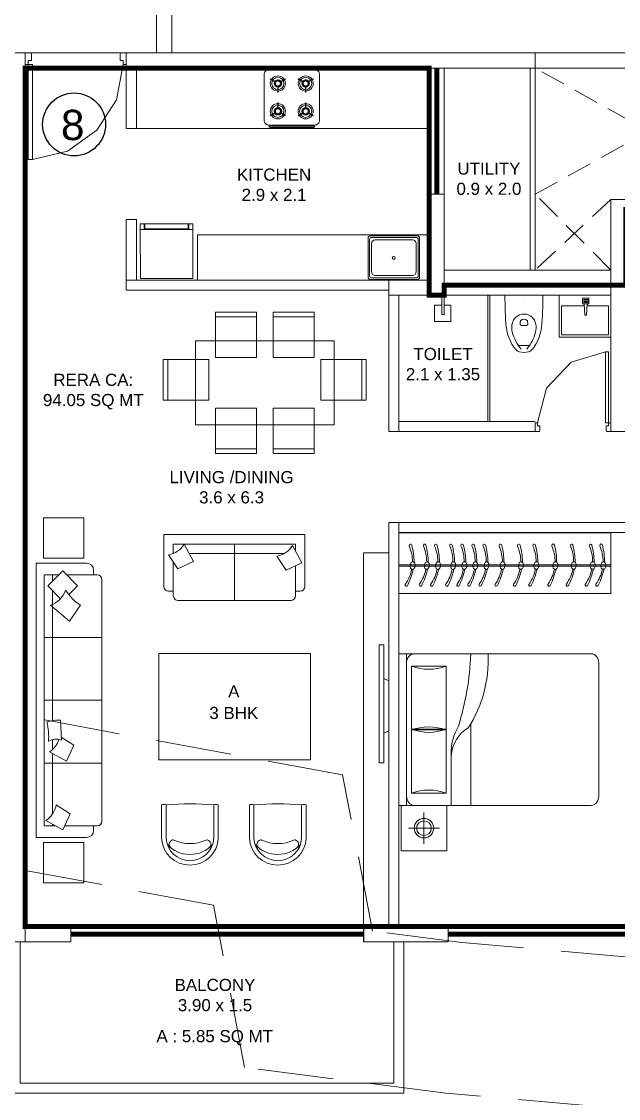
# Model space of a CAD drawing. Header units: inches. Extents: x 27644242 to 29761523, y -859349 to 216979.
# Drawn here: x 29221717 to 29227630, y -249395 to -238732 of the extents above; entities that cross this region are included whole.
import ezdxf

# ---------------------------------------------------------------- set-up
doc = ezdxf.new("R2010")
doc.units = ezdxf.units.IN
doc.header["$MEASUREMENT"] = 0
doc.set_wipeout_variables(frame=1)
for name, pattern in [('01-Xref Col Podium Lvl-1$0$HIDDEN', [0.375, 0.25, -0.125]), ('DASHED2', [0.375, 0.25, -0.125]), ('HIDDEN', [0.375, 0.25, -0.125])]:
    doc.linetypes.add(name, pattern=pattern)
doc.layers.get('Defpoints').update_dxf_attribs({"color": 8})
for name, color, linetype, lineweight in [('AHC-A-DUCT', 14, 'HIDDEN', 5), ('DOOR', 4, 'Continuous', 0), ('DOORS', 1, 'Continuous', 9), ('ELEVATION', 40, 'Continuous', 13), ('FURN', 250, 'Continuous', 0), ('RVA Site Boundary', 17, 'Continuous', 15), ('WALL', 7, 'Continuous', 20), ('WINDOW', 162, 'Continuous', 13)]:
    doc.layers.add(name, color=color, linetype=linetype, lineweight=lineweight)
doc.layers.add('KPA Stair Line', color=253, linetype='Continuous')
doc.layers.add('text', color=7, linetype='Continuous')
doc.styles.add('AMITS', font='arial.ttf')

# ---------------------------------------------------------------- blocks, each defined once
blk = doc.blocks.new('KITCHEN')
at = {"layer": 'FURN'}
for p, q in [((-135610, 231799, 0), (-135610, 232190, 0)), ((-135596, 231813, 0), (-135596, 232176, 0)), ((-135120, 232209, 0), (-135591, 232209, 0)), ((-135578, 231857, 0), (-135578, 232132, 0)), ((-135134, 232195, 0), (-135577, 232195, 0)), ((-135172, 232171, 0), (-135539, 232171, 0)), ((-135133, 232132, 0), (-135133, 231857, 0)), ((-135115, 231813, 0), (-135115, 232176, 0)), ((-135100, 231799, 0), (-135100, 232190, 0)), ((-135172, 231818, 0), (-135539, 231818, 0)), ((-135120, 231779, 0), (-135591, 231779, 0)), ((-135134, 231794, 0), (-135577, 231794, 0))]:
    blk.add_line(p, q, dxfattribs=at)
blk.add_circle((-135356, 231997, 0), 14.6, dxfattribs=at)
for centre, radius, start, end in [((-135591, 232190, 0), 19.4, 89.9999, 179.9999), ((-135577, 232176, 0), 19.4, 89.9999, 179.9999), ((-135539, 232132, 0), 38.9, 89.9999, 179.9999), ((-135172, 232132, 0), 38.9, 359.9999, 89.9999), ((-135134, 232176, 0), 19.4, 359.9999, 89.9999), ((-135120, 232190, 0), 19.4, 359.9999, 89.9999), ((-135577, 231813, 0), 19.4, 180.0001, 270.0001), ((-135539, 231857, 0), 38.9, 179.9999, 269.9999), ((-135172, 231857, 0), 38.9, 269.9999, 359.9999), ((-135134, 231813, 0), 19.4, 270.0001, 0.0001), ((-135591, 231799, 0), 19.4, 180.0001, 270.0001), ((-135120, 231799, 0), 19.4, 270.0001, 0.0001)]:
    blk.add_arc(centre, radius, start, end, dxfattribs=at)
blk = doc.blocks.new('A$C700F438C')
at = {"layer": 'FURN', "color": 8, "extrusion": (-6.65399e-08, 5.27913e-08, 1)}
for p, q in [((0.073, 1.5, 0), (1.83, 1.5, 0)), ((1.98, 1.5, 0), (1.53, 1.5, 0)), ((1.98, 1.5, 0), (1.53, 1.5, 0)), ((1.98, 1.5, 0), (1.53, 1.5, 0)), ((1.904, 1.5, 0), (1.904, 0, 0)), ((0, 0.091, 0), (0, 1.409, 0)), ((1.855, 1.378, 0), (1.512, 1.378, 0)), ((1.512, 1.378, 0), (1.512, 0.747, 0)), ((1.855, 0.747, 0), (1.855, 1.378, 0)), ((1.267, 0.799, 0), (1.267, 0, 0)), ((1.512, 0.122, 0), (1.512, 0.754, 0)), ((1.512, 0.754, 0), (1.855, 0.754, 0)), ((1.512, 0.747, 0), (1.855, 0.747, 0)), ((1.855, 0.754, 0), (1.855, 0.122, 0)), ((1.463, 0.503, 0), (1.463, 0, 0)), ((1.855, 0.122, 0), (1.512, 0.122, 0)), ((1.83, 0, 0), (0.074, 0, 0)), ((1.904, 0, 0), (1.98, 0, 0))]:
    blk.add_line(p, q, dxfattribs=at)
at = {"layer": 'FURN', "linetype": 'Continuous', "lineweight": 0, "extrusion": (-6.65399e-08, 5.27913e-08, 1)}
blk.add_line((1.83, 0, 0), (1.917, 0, 0), dxfattribs=at)
at = {"layer": 'FURN', "color": 8, "extrusion": (6.65399e-08, -5.27913e-08, -1)}
for centre, major_axis, ratio, start_param, end_param in [((0.073, 1.409, 0), (0, -0.0914, 0), 0.803207, 1.570796, 3.141593), ((1.959, 1.454, 0), (0, -1.077, 0), 0.803207, 0.880587, 1.613256), ((3.067, 1.603, 0), (0, -2.243, 0), 0.803207, 1.197175, 1.525138), ((1.83, 1.409, 0), (0, -0.0914, 0), 0.803207, 3.141593, 4.712389), ((1.683, 2.11, 0), (0, -0.762, 0), 0.803207, -0.283794, 0.283794), ((0.669, 0.085, 0), (-0.705, -0.615, 0), 0.604617, 2.952061, 3.536756), ((-0.032, 0.19, 0), (-1.467, -0.494, 0), 0.581007, 3.019706, 3.343381), ((1.684, 0.015, 0), (0, -0.762, 0), 0.803207, 2.857799, 3.425387), ((0.074, 0.091, 0), (0, -0.0914, 0), 0.803207, 0, 1.570796), ((1.83, 0.092, 0), (0, -0.0914, 0), 0.803207, -1.570796, 0)]:
    blk.add_ellipse(centre, major_axis=major_axis, ratio=ratio, start_param=start_param, end_param=end_param, dxfattribs=at)
at = {"layer": 'FURN', "color": 8, "extrusion": (-6.65399e-08, 5.27913e-08, 1)}
for centre, start_param, end_param in [((1.683, 1.485, 0), -0.283794, 0.283794), ((1.684, -0.61, 0), 2.857799, 3.425387)]:
    blk.add_ellipse(centre, major_axis=(0, -0.762, 0), ratio=0.803207, start_param=start_param, end_param=end_param, dxfattribs=at)
blk = doc.blocks.new('BEDROOM')
at = {"layer": 'FURN', "linetype": 'Continuous', "extrusion": (-5.00305e-08, -8.66553e-08, 1)}
for p, q in [((1066, 501, 0), (1066, 193, 0)), ((912, 347, 0), (1220, 347, 0))]:
    blk.add_line(p, q, dxfattribs=at)
at = {"layer": 'FURN', "ltscale": 500}
blk.add_line((1315, 122, 0), (1315, -1378, 0), dxfattribs=at)
at = {"layer": 'FURN', "ltscale": 0.05, "extrusion": (-5.00305e-08, -8.66553e-08, 1), "elevation": 0}
blk.add_lwpolyline([(1291, 122), (841, 122), (841, 572), (1291, 572)], close=True, dxfattribs=at)
at = {"layer": 'FURN', "linetype": 'Continuous', "extrusion": (-5.00305e-08, -8.66553e-08, 1)}
for radius in [97, 72.8]:
    blk.add_circle((1066, 347, 0), radius, dxfattribs=at)
at = {"layer": 'FURN', "extrusion": (-3.01072e-07, 1.30707e-07, 1), "xscale": -1000.000000000015, "yscale": 1000.000000000015, "zscale": 1000.000000000007, "rotation": 180.0236273616612}
blk.add_blockref('A$C700F438C', (-665, 121, 0), dxfattribs=at)
blk = doc.blocks.new('DNDNDNNDDN')
at = {"layer": 'FURN', "extrusion": (9.36485e-09, 6.40542e-09, 1)}
blk.add_line((172, 833, 0), (173, 233, 0), dxfattribs=at)
at = {"layer": 'FURN'}
for p, q in [((2273, 833, 0), (172, 833, 0)), ((2272, 833, 0), (2273, 233, 0)), ((2273, 564, 0), (173, 564, 0)), ((2273, 552, 0), (174, 552, 0)), ((2273, 233, 0), (173, 233, 0))]:
    blk.add_line(p, q, dxfattribs=at)
at = {"layer": 'FURN', "extrusion": (9.36485e-09, 6.40542e-09, 1)}
for points in [[(244, 520, 0.144333), (253, 521, 0.107177), (262, 529, 0.077818), (269, 540, 0.065016), (272, 555, 0.065016), (272, 570, 0.077818), (268, 583, 0.107177), (260, 592, 0.144333), (252, 595, 0.144333), (243, 594, 0.107177), (234, 586, 0.077818), (227, 575, 0.065016), (224, 560, 0.065016), (224, 545, 0.077818), (228, 533, 0.107177), (236, 523, 0.144333)], [(349, 520, 0.144333), (358, 521, 0.107177), (367, 529, 0.077818), (373, 540, 0.065016), (377, 555, 0.065016), (376, 570, 0.077818), (372, 583, 0.107177), (365, 592, 0.144333), (356, 595, 0.144333), (347, 594, 0.107177), (338, 586, 0.077818), (332, 575, 0.065016), (328, 560, 0.065016), (329, 545, 0.077818), (333, 533, 0.107177), (340, 523, 0.144333)], [(537, 520, 0.144333), (546, 522, 0.107177), (555, 529, 0.077818), (561, 540, 0.065016), (565, 555, 0.065016), (564, 570, 0.077818), (560, 583, 0.107177), (553, 592, 0.144333), (544, 596, 0.144333), (535, 594, 0.107177), (526, 586, 0.077818), (520, 575, 0.065016), (516, 560, 0.065016), (517, 545, 0.077818), (521, 533, 0.107177), (528, 523, 0.144333)], [(719, 520, 0.144333), (728, 522, 0.107177), (737, 529, 0.077818), (743, 540, 0.065016), (747, 555, 0.065016), (747, 571, 0.077818), (743, 583, 0.107177), (735, 592, 0.144333), (727, 596, 0.144333), (718, 594, 0.107177), (708, 586, 0.077818), (702, 575, 0.065016), (698, 560, 0.065016), (699, 545, 0.077818), (703, 533, 0.107177), (710, 523, 0.144333)], [(907, 520, 0.144333), (916, 522, 0.107177), (925, 529, 0.077818), (932, 540, 0.065016), (935, 555, 0.065016), (935, 571, 0.077818), (931, 583, 0.107177), (923, 592, 0.144333), (915, 596, 0.144333), (906, 594, 0.107177), (897, 586, 0.077818), (890, 575, 0.065016), (887, 560, 0.065016), (887, 545, 0.077818), (891, 533, 0.107177), (899, 523, 0.144333)], [(1059, 520, 0.144333), (1068, 522, 0.107177), (1078, 529, 0.077818), (1084, 541, 0.065016), (1087, 555, 0.065016), (1087, 571, 0.077818), (1083, 583, 0.107177), (1076, 592, 0.144333), (1067, 596, 0.144333), (1058, 594, 0.107177), (1049, 586, 0.077818), (1042, 575, 0.065016), (1039, 560, 0.065016), (1039, 545, 0.077818), (1043, 533, 0.107177), (1051, 524, 0.144333)], [(1242, 520, 0.144333), (1251, 522, 0.107177), (1260, 529, 0.077818), (1266, 541, 0.065016), (1270, 555, 0.065016), (1269, 571, 0.077818), (1265, 583, 0.107177), (1258, 592, 0.144333), (1249, 596, 0.144333), (1240, 594, 0.107177), (1231, 587, 0.077818), (1225, 575, 0.065016), (1221, 560, 0.065016), (1222, 545, 0.077818), (1226, 533, 0.107177), (1233, 524, 0.144333)], [(1401, 520, 0.144333), (1410, 522, 0.107177), (1419, 530, 0.077818), (1426, 541, 0.065016), (1429, 556, 0.065016), (1429, 571, 0.077818), (1425, 583, 0.107177), (1417, 592, 0.144333), (1409, 596, 0.144333), (1400, 594, 0.107177), (1390, 587, 0.077818), (1384, 575, 0.065016), (1381, 561, 0.065016), (1381, 545, 0.077818), (1385, 533, 0.107177), (1393, 524, 0.144333)], [(1512, 520, 0.144333), (1520, 522, 0.107177), (1530, 530, 0.077818), (1536, 541, 0.065016), (1540, 556, 0.065016), (1539, 571, 0.077818), (1535, 583, 0.107177), (1528, 592, 0.144333), (1519, 596, 0.144333), (1510, 594, 0.107177), (1501, 587, 0.077818), (1495, 575, 0.065016), (1491, 561, 0.065016), (1492, 545, 0.077818), (1496, 533, 0.107177), (1503, 524, 0.144333)], [(1620, 520, 0.144333), (1629, 522, 0.107177), (1639, 530, 0.077818), (1645, 541, 0.065016), (1648, 556, 0.065016), (1648, 571, 0.077818), (1644, 583, 0.107177), (1637, 593, 0.144333), (1628, 596, 0.144333), (1619, 594, 0.107177), (1610, 587, 0.077818), (1603, 576, 0.065016), (1600, 561, 0.065016), (1600, 545, 0.077818), (1604, 533, 0.107177), (1612, 524, 0.144333)], [(1731, 520, 0.144333), (1740, 522, 0.107177), (1749, 530, 0.077818), (1756, 541, 0.065016), (1759, 556, 0.065016), (1759, 571, 0.077818), (1755, 583, 0.107177), (1747, 593, 0.144333), (1739, 596, 0.144333), (1730, 594, 0.107177), (1720, 587, 0.077818), (1714, 576, 0.065016), (1711, 561, 0.065016), (1711, 545, 0.077818), (1715, 533, 0.107177), (1723, 524, 0.144333)], [(1881, 520, 0.144333), (1890, 522, 0.107177), (1899, 530, 0.077818), (1905, 541, 0.065016), (1909, 556, 0.065016), (1909, 571, 0.077818), (1905, 583, 0.107177), (1897, 593, 0.144333), (1889, 596, 0.144333), (1880, 594, 0.107177), (1870, 587, 0.077818), (1864, 576, 0.065016), (1860, 561, 0.065016), (1861, 545, 0.077818), (1865, 533, 0.107177), (1872, 524, 0.144333)], [(1991, 520, 0.144333), (2000, 522, 0.107177), (2010, 530, 0.077818), (2016, 541, 0.065016), (2020, 556, 0.065016), (2019, 571, 0.077818), (2015, 583, 0.107177), (2008, 593, 0.144333), (1999, 596, 0.144333), (1990, 594, 0.107177), (1981, 587, 0.077818), (1975, 576, 0.065016), (1971, 561, 0.065016), (1971, 545, 0.077818), (1975, 533, 0.107177), (1983, 524, 0.144333)], [(2132, 520, 0.144333), (2141, 522, 0.107177), (2151, 530, 0.077818), (2157, 541, 0.065016), (2160, 556, 0.065016), (2160, 571, 0.077818), (2156, 583, 0.107177), (2149, 593, 0.144333), (2140, 596, 0.144333), (2131, 594, 0.107177), (2122, 587, 0.077818), (2115, 576, 0.065016), (2112, 561, 0.065016), (2112, 545, 0.077818), (2116, 533, 0.107177), (2124, 524, 0.144333)]]:
    blk.add_lwpolyline(points, format="xyb", close=True, dxfattribs=at)
for points in [[(234, 525, 0.057952), (257, 354, 1.08017), (282, 363, -0.102886), (250, 520, -0.821198)], [(338, 525, 0.057952), (362, 354, 1.08017), (386, 363, -0.102886), (354, 520, -0.821198)], [(526, 525, 0.057952), (550, 354, 1.08017), (574, 363, -0.102886), (542, 520, -0.821198)], [(709, 525, 0.057952), (732, 354, 1.08017), (757, 363, -0.102886), (725, 520, -0.821198)], [(897, 525, 0.057952), (920, 355, 1.08017), (945, 363, -0.102886), (913, 521, -0.821198)], [(1049, 525, 0.057952), (1072, 355, 1.08017), (1097, 363, -0.102886), (1065, 521, -0.821198)], [(1231, 525, 0.057952), (1254, 355, 1.08017), (1279, 363, -0.102886), (1247, 521, -0.821198)], [(1391, 525, 0.057952), (1414, 355, 1.08017), (1439, 363, -0.102886), (1407, 521, -0.821198)], [(1501, 525, 0.057952), (1524, 355, 1.08017), (1549, 363, -0.102886), (1517, 521, -0.821198)], [(1610, 525, 0.057952), (1633, 355, 1.08017), (1658, 363, -0.102886), (1626, 521, -0.821198)], [(1721, 526, 0.057952), (1744, 355, 1.08017), (1769, 363, -0.102886), (1737, 521, -0.821198)], [(1871, 525, 0.057952), (1894, 355, 1.08017), (1919, 363, -0.102886), (1887, 521, -0.821198)], [(1981, 526, 0.057952), (2004, 355, 1.08017), (2029, 363, -0.102886), (1997, 521, -0.821198)], [(2122, 525, 0.057952), (2145, 355, 1.08017), (2170, 363, -0.102886), (2138, 521, -0.821198)]]:
    blk.add_lwpolyline(points, format="xyb", dxfattribs=at)
for centre, radius, start, end in [((967, 426, 0), 745, 153.8497, 167.1166), ((310, 749, 0), 13.2, 325.0212, 153.8495), ((1072, 426, 0), 745, 153.8497, 167.1166), ((415, 749, 0), 13.2, 325.0212, 153.8495), ((1260, 426, 0), 745, 153.8497, 167.1166), ((603, 749, 0), 13.2, 325.0212, 153.8495), ((1442, 426, 0), 745, 153.8497, 167.1166), ((785, 749, 0), 13.2, 325.0212, 153.8495), ((1630, 427, 0), 745, 153.8497, 167.1166), ((973, 749, 0), 13.2, 325.0212, 153.8495), ((1783, 427, 0), 745, 153.8497, 167.1166), ((1125, 749, 0), 13.2, 325.0212, 153.8495), ((1965, 427, 0), 745, 153.8497, 167.1166), ((1308, 749, 0), 13.2, 325.0212, 153.8495), ((2124, 427, 0), 745, 153.8497, 167.1166), ((1467, 749, 0), 13.2, 325.0212, 153.8495), ((2235, 427, 0), 745, 153.8497, 167.1166), ((1578, 749, 0), 13.2, 325.0212, 153.8495), ((2344, 427, 0), 745, 153.8497, 167.1166), ((1686, 750, 0), 13.2, 325.0212, 153.8495), ((2454, 427, 0), 745, 153.8497, 167.1166), ((1797, 750, 0), 13.2, 325.0212, 153.8495), ((2604, 427, 0), 745, 153.8497, 167.1166), ((1947, 750, 0), 13.2, 325.0212, 153.8495), ((2715, 427, 0), 745, 153.8497, 167.1166), ((2057, 750, 0), 13.2, 325.0212, 153.8495), ((2856, 427, 0), 745, 153.8497, 167.1166), ((2198, 750, 0), 13.2, 325.0212, 153.8495), ((644, 515, 0), 395, 145.0214, 168.5184), ((749, 515, 0), 395, 145.0214, 168.5184), ((937, 515, 0), 395, 145.0214, 168.5184), ((1119, 515, 0), 395, 145.0214, 168.5184), ((1307, 515, 0), 395, 145.0214, 168.5184), ((1460, 516, 0), 395, 145.0214, 168.5184), ((1642, 516, 0), 395, 145.0214, 168.5184), ((1801, 516, 0), 395, 145.0214, 168.5184), ((1912, 516, 0), 395, 145.0214, 168.5184), ((2020, 516, 0), 395, 145.0214, 168.5184), ((2131, 516, 0), 395, 145.0214, 168.5184), ((2281, 516, 0), 395, 145.0214, 168.5184), ((2392, 516, 0), 395, 145.0214, 168.5184), ((2532, 516, 0), 395, 145.0214, 168.5184)]:
    blk.add_arc(centre, radius, start, end, dxfattribs=at)
blk = doc.blocks.new('TVVVV')
at = {"layer": 'FURN', "ltscale": 1000, "elevation": 0}
blk.add_lwpolyline([(-130, 740), (-82, 740), (-82, -429), (-130, -429)], close=True, dxfattribs=at)
for points in [[(-130, 447), (-179, 422)], [(-130, -96), (-179, -71)]]:
    blk.add_lwpolyline(points, dxfattribs=at)
blk = doc.blocks.new('A$C6E20521E-flatten-1')
at = {"layer": 'DOORS', "color": 251}
for p, q in [((30, 115), (30, 1054)), ((70, 1054), (30, 1054)), ((70, 115), (70, 1054)), ((30, 115), (0, 115)), ((0, 0), (0, 115)), ((30, 75), (30, 115)), ((30, 115), (70, 115)), ((970, 75), (970, 115)), ((970, 115), (1000, 115)), ((1000, 0), (1000, 115)), ((0, 0), (1000, 0)), ((60, 75), (30, 75)), ((60, 15), (60, 75)), ((940, 15), (940, 75)), ((940, 75), (970, 75)), ((45, 0), (0, 0)), ((955, 0), (1000, 0))]:
    blk.add_line(p, q, dxfattribs=at)
for points in [[(970, 115), (902, 465), (709, 765), (417, 972), (70, 1054)], [(45, 0), (52, 2), (58, 7), (60, 15)], [(940, 15), (944, 4), (955, 0)]]:
    blk.add_lwpolyline(points, dxfattribs=at)
blk = doc.blocks.new('FRDG')
at = {"layer": 'FURN', "color": 8, "lineweight": 0, "extrusion": (3.3432e-08, -6.87431e-09, 1), "elevation": 0}
for points in [[(9345.998, -728.492), (9346.508, -728.492), (9346.508, -727.946), (9345.998, -727.946)], [(9346.508, -727.946), (9346.566, -727.946), (9346.566, -727.986), (9346.508, -727.986)], [(9346.514, -727.992), (9346.566, -727.992), (9346.566, -728.444), (9346.514, -728.444)], [(9346.508, -728.452), (9346.566, -728.452), (9346.566, -728.492), (9346.508, -728.492)]]:
    blk.add_lwpolyline(points, close=True, dxfattribs=at)
blk = doc.blocks.new('hob')
at = {"layer": 'FURN', "extrusion": (2e-16, 7.34249e-08, 1)}
for p, q in [((-747640, 890447), (-747613, 890399)), ((-747640, 890302), (-747613, 890350)), ((-747636, 890449), (-747608, 890402)), ((-747636, 890300), (-747608, 890347)), ((-747510, 890377), (-747566, 890377)), ((-747510, 890372), (-747566, 890372)), ((-747405, 890377), (-747350, 890377)), ((-747405, 890372), (-747350, 890372)), ((-747280, 890449), (-747308, 890402)), ((-747280, 890300), (-747308, 890347)), ((-747276, 890447), (-747303, 890399)), ((-747276, 890302), (-747303, 890350)), ((-747640, 890172), (-747613, 890124)), ((-747636, 890174), (-747608, 890127)), ((-747280, 890174), (-747308, 890127)), ((-747276, 890172), (-747303, 890124)), ((-747640, 890027), (-747613, 890075)), ((-747636, 890025), (-747608, 890072)), ((-747510, 890102), (-747566, 890102)), ((-747510, 890097), (-747566, 890097)), ((-747405, 890102), (-747350, 890102)), ((-747405, 890097), (-747350, 890097)), ((-747280, 890025), (-747308, 890072)), ((-747276, 890027), (-747303, 890075))]:
    blk.add_line(p, q, dxfattribs=at)
at = {"layer": 'FURN', "extrusion": (2e-16, 7.34249e-08, 1), "elevation": 0}
for points in [[(-747233, 889962), (-747683, 889962, -0.414214), (-747733, 890012), (-747733, 890462, -0.414214), (-747683, 890512), (-747233, 890512, -0.414214), (-747183, 890462), (-747183, 890012, -0.414214)], [(-747173, 890462, -0.414214), (-747158, 890447), (-747158, 890027, -0.414214), (-747173, 890012), (-747173, 890027)]]:
    blk.add_lwpolyline(points, format="xyb", close=True, dxfattribs=at)
at = {"layer": 'FURN', "extrusion": (2e-16, 7.34249e-08, 1), "const_width": 20, "elevation": 0}
for points in [[(-747625, 890375, 1), (-747565, 890375, 1)], [(-747290, 890375, 1), (-747350, 890375, 1)], [(-747625, 890100, -1), (-747565, 890100, -1)], [(-747290, 890100, 1), (-747350, 890100, 1)]]:
    blk.add_lwpolyline(points, format="xyb", close=True, dxfattribs=at)
at = {"layer": 'FURN', "extrusion": (2e-16, 7.34249e-08, 1)}
for centre, radius in [((-747595, 890375, 0), 75), ((-747595, 890375, 0), 60), ((-747595, 890375, 0), 37.5), ((-747320, 890375, 0), 75), ((-747320, 890375, 0), 60), ((-747320, 890375, 0), 37.5), ((-747595, 890100, 0), 75), ((-747595, 890100, 0), 60), ((-747595, 890100, 0), 37.5), ((-747320, 890100, 0), 75), ((-747320, 890100, 0), 60), ((-747320, 890100, 0), 37.5)]:
    blk.add_circle(centre, radius, dxfattribs=at)
for centre, start, end in [((-747595, 890375, 0), 118.3146, 121.6854), ((-747595, 890375, 0), 358.3146, 1.6854), ((-747320, 890375, 0), 178.3146, 181.6854), ((-747320, 890375, 0), 58.3146, 61.6854), ((-747320, 890375, 0), 58.3146, 61.6854), ((-747595, 890375, 0), 238.3146, 241.6854), ((-747320, 890375, 0), 298.3146, 301.6854), ((-747595, 890100, 0), 118.3146, 121.6854), ((-747320, 890100, 0), 58.3146, 61.6854), ((-747320, 890100, 0), 58.3146, 61.6854), ((-747595, 890100, 0), 238.3146, 241.6854), ((-747595, 890100, 0), 358.3146, 1.6854), ((-747320, 890100, 0), 178.3146, 181.6854), ((-747320, 890100, 0), 298.3146, 301.6854)]:
    blk.add_arc(centre, 85, start, end, dxfattribs=at)
blk = doc.blocks.new('DINING TBALE')
at = {"layer": 'FURN'}
for p, q in [((552, 1665, 0), (552, 1710, 0)), ((552, 1710, 0), (957, 1710, 0)), ((552, 1665, 0), (552, 1710, 0)), ((957, 1710, 0), (957, 1665, 0)), ((1123, 1710, 0), (1123, 1665, 0)), ((1528, 1710, 0), (1123, 1710, 0)), ((1528, 1665, 0), (1528, 1710, 0)), ((1528, 1665, 0), (1528, 1710, 0)), ((957, 1665, 0), (552, 1665, 0)), ((552, 1665, 0), (552, 1260, 0)), ((957, 1665, 0), (552, 1665, 0)), ((957, 1260, 0), (957, 1665, 0)), ((1123, 1260, 0), (1123, 1665, 0)), ((1123, 1665, 0), (1528, 1665, 0)), ((1123, 1665, 0), (1528, 1665, 0)), ((1528, 1665, 0), (1528, 1260, 0)), ((1726, 1426, 0), (354, 1426, 0)), ((354, 1426, 0), (354, 594, 0)), ((1726, 1426, 0), (1726, 594, 0)), ((35, 1184, 0), (80, 1184, 0)), ((35, 779, 0), (35, 1184, 0)), ((485, 1184, 0), (80, 1184, 0)), ((80, 1184, 0), (80, 779, 0)), ((80, 1184, 0), (80, 779, 0)), ((485, 779, 0), (485, 1184, 0)), ((552, 1260, 0), (957, 1260, 0)), ((1528, 1260, 0), (1123, 1260, 0)), ((1595, 1184, 0), (2000, 1184, 0)), ((1595, 779, 0), (1595, 1184, 0)), ((2045, 1184, 0), (2000, 1184, 0)), ((2000, 1184, 0), (2000, 779, 0)), ((2000, 1184, 0), (2000, 779, 0)), ((2045, 779, 0), (2045, 1184, 0)), ((80, 779, 0), (35, 779, 0)), ((80, 779, 0), (35, 779, 0)), ((80, 779, 0), (485, 779, 0)), ((552, 761, 0), (957, 761, 0)), ((552, 761, 0), (552, 356, 0)), ((957, 761, 0), (957, 356, 0)), ((1123, 761, 0), (1123, 356, 0)), ((1528, 761, 0), (1123, 761, 0)), ((1528, 761, 0), (1528, 356, 0)), ((2000, 779, 0), (1595, 779, 0)), ((2000, 779, 0), (2045, 779, 0)), ((2000, 779, 0), (2045, 779, 0)), ((354, 594, 0), (1726, 594, 0)), ((552, 356, 0), (552, 311, 0)), ((552, 356, 0), (552, 311, 0)), ((957, 356, 0), (552, 356, 0)), ((957, 356, 0), (552, 356, 0)), ((957, 311, 0), (957, 356, 0)), ((1123, 311, 0), (1123, 356, 0)), ((1123, 356, 0), (1528, 356, 0)), ((1123, 356, 0), (1528, 356, 0)), ((1528, 356, 0), (1528, 311, 0)), ((1528, 356, 0), (1528, 311, 0)), ((552, 311, 0), (957, 311, 0)), ((1528, 311, 0), (1123, 311, 0))]:
    blk.add_line(p, q, dxfattribs=at)
blk = doc.blocks.new('sofa-12')
at = {"color": 0, "linetype": 'ByBlock'}
for p, q in [((0.175, 0.7), (2.742, 0.7)), ((0.792, 0.7), (0.792, 0.087)), ((1.458, 0.7), (1.458, 0.087)), ((2.125, 0.7), (2.125, 0.087)), ((0.075, 0.612), (0.125, 0.612)), ((0.125, 0.612), (0.125, 0.65)), ((0.125, 0.612), (0.125, 0.327)), ((2.792, 0.65), (2.792, 0.612)), ((2.792, 0.612), (2.842, 0.612)), ((2.792, 0.306), (2.792, 0.612)), ((0, 0), (0, 0.537)), ((0.618, 0.356), (0.447, 0.473)), ((2.917, 0.537), (2.917, 0)), ((0.241, 0.442), (0.081, 0.283)), ((0.335, 0.347), (0.241, 0.442)), ((0.447, 0.154), (0.618, 0.356)), ((1.849, 0.268), (1.937, 0.402)), ((1.937, 0.402), (2.105, 0.325)), ((2.568, 0.214), (2.667, 0.364)), ((2.667, 0.364), (2.834, 0.286)), ((0.081, 0.283), (0.241, 0.124)), ((0.125, 0.24), (0.125, 0.087)), ((0.241, 0.124), (0.378, 0.261)), ((1.671, 0.261), (1.882, 0.27)), ((2.105, 0.325), (2.006, 0.141)), ((2.834, 0.286), (2.736, 0.102)), ((0.19, 0.175), (0.125, 0.175)), ((1.674, 0.175), (0.291, 0.175)), ((1.98, 0.175), (1.877, 0.175)), ((2.665, 0.175), (2.024, 0.175)), ((2.792, 0.175), (2.775, 0.175)), ((2.792, 0.087), (2.792, 0.206)), ((2.917, 0), (0, 0)), ((0.125, 0.087), (2.792, 0.087))]:
    blk.add_line(p, q, dxfattribs=at)
for centre, radius, start, end in [((0.175, 0.65), 0.05, 90, 180), ((2.742, 0.65), 0.05, 0, 90), ((0.075, 0.537), 0.075, 90, 180), ((2.842, 0.537), 0.075, 0, 90), ((0.025, 0.736), 0.497, 301.9301, 328.0699), ((0.211, 0.077), 0.248, 18.0785, 71.9215), ((2.044, 0.231), 0.374, 175.4155, 198.0697), ((2.038, 0.215), 0.166, 160.8325, 209.9235), ((1.796, 0.008), 0.249, 32.3301, 71.5057), ((1.845, -0.512), 0.646, 85.599, 104.0402), ((2.526, -0.031), 0.249, 32.3301, 80.157)]:
    blk.add_arc(centre, radius, start, end, dxfattribs=at)
blk = doc.blocks.new('sofa-14')
at = {"color": 0, "linetype": 'ByBlock'}
for p, q in [((1.35, 0.7), (0.15, 0.7)), ((0.75, 0.1), (0.75, 0.7)), ((0.1, 0.6), (0.05, 0.6)), ((0.1, 0.65), (0.1, 0.292)), ((1.4, 0.332), (1.4, 0.65)), ((1.45, 0.6), (1.4, 0.6)), ((0, 0.55), (0, 0)), ((1.5, 0), (1.5, 0.55)), ((0.049, 0.214), (0.147, 0.364)), ((0.147, 0.364), (0.315, 0.286)), ((1.201, 0.228), (1.3, 0.378)), ((1.3, 0.378), (1.468, 0.301)), ((0.315, 0.286), (0.216, 0.102)), ((1.468, 0.301), (1.369, 0.116)), ((0.1, 0.199), (0.1, 0.1)), ((0.268, 0.2), (1.28, 0.2)), ((1.4, 0.1), (1.4, 0.174)), ((0, 0), (1.5, 0)), ((0.1, 0.1), (1.4, 0.1))]:
    blk.add_line(p, q, dxfattribs=at)
for centre, radius, start, end in [((0.15, 0.65), 0.05, 90, 180), ((1.35, 0.65), 0.05, 360, 90), ((0.05, 0.55), 0.05, 90, 180), ((1.45, 0.55), 0.05, 0, 90), ((0.006, -0.031), 0.249, 32.3301, 80.157), ((1.159, -0.017), 0.249, 32.3301, 80.157)]:
    blk.add_arc(centre, radius, start, end, dxfattribs=at)
blk = doc.blocks.new('cha-1')
at = {"color": 0, "linetype": 'ByBlock'}
for points in [[(375, 10), (375, 453, 0.950858), (-375, 453), (-375, 10)], [(315, 11), (315, 452, 0.946504), (-315, 452), (-315, 11)]]:
    blk.add_lwpolyline(points, format="xyb", dxfattribs=at)
for centre, radius, start, end in [((0, 263), 405, 42.4573, 137.5427), ((-217, 533), 58.2, 126.2045, 258.1486), ((217, 533), 58.2, 281.8514, 53.7955), ((-224, 501), 25, 258.1486, 294.8492), ((0, 17), 508, 65.1508, 114.8492), ((224, 501), 25, 245.1508, 281.8514), ((-347, 125), 118, 256.2867, 285.6904), ((0, 4466), 4466, 265.9551, 274.0449), ((347, 125), 118, 254.3096, 283.7133)]:
    blk.add_arc(centre, radius, start, end, dxfattribs=at)
blk = doc.blocks.new('A$C3C731254-flat-1')
at = {"layer": 'FURN'}
for p, q in [((-77430, -2820), (-77431, -2802)), ((-77430, -2802), (-77318, -2797)), ((-77430, -2820), (-77318, -2825))]:
    blk.add_line(p, q, dxfattribs=at)
for points in [[(-77233, -3061), (-77648, -3061), (-77648, -2547), (-77233, -2547)], [(-77263, -2843), (-77263, -2778), (-77318, -2778), (-77318, -2843)], [(-77275, -2831), (-77275, -2791), (-77306, -2791), (-77306, -2831)], [(-77287, -2819), (-77287, -2803), (-77293, -2803), (-77293, -2819)]]:
    blk.add_lwpolyline(points, close=True, dxfattribs=at)
blk.add_lwpolyline([(-77339, -2824), (-77339, -3036), (-77623, -3036), (-77623, -2572), (-77339, -2572), (-77339, -2798)], dxfattribs=at)
blk = doc.blocks.new('A$C3D5F2F58')
at = {"color": 0, "linetype": 'ByBlock'}
blk.add_wipeout([(188, 0), (-188, 0), (-185, -125), (-183, -194), (-179, -263), (-176, -302), (-170, -349), (-151, -415), (-144, -433), (-131, -459), (-112, -495), (-106, -504), (-86, -530), (-72, -545), (-64, -553), (-56, -558), (-41, -562), (-23, -564), (3, -565), (30, -563), (47, -561), (56, -558), (74, -543), (101, -511), (135, -451), (158, -392), (171, -340), (179, -260), (185, -136), (187, -46)], dxfattribs=at)
for p, q in [((-188, 0), (188, 0)), ((0, -63), (0, -63)), ((-38, -282), (-36, -255)), ((-24, -298), (24, -298)), ((36, -255), (38, -282)), ((-43, -497), (43, -497))]:
    blk.add_line(p, q, dxfattribs=at)
at = {"color": 0, "linetype": 'ByBlock', "extrusion": (0, 0, -1)}
for centre, major_axis, ratio, start_param, end_param in [((3903, 5), (4088, 164), 0.940247, 3.100232, 3.182953), ((-3903, 5), (-4088, 164), 0.940247, 3.100232, 3.182953), ((0, -305), (84.4, 84.4), 1, 4.07333, 6.922251), ((276, -258), (321, 321), 1, 3.353441, 3.79389), ((87, -319), (147, 147), 1, 3.705861, 4.079165), ((-24, -284), (10, 10), 1, 2.356198, 4.018929), ((-27, -256), (6.03, 6.03), 1, 4.01894, 4.852375), ((0, -292), (-38.2, 38.2), 1, 0.139988, 1.430816), ((24, -284), (-10, 10), 1, 2.264265, 3.926995), ((27, -256), (6.03, 6.03), 1, -0.139979, 0.693472), ((-276, -258), (-321, 321), 1, 2.489302, 2.929752), ((-87, -319), (-147, 147), 1, 2.204028, 2.577331), ((326, -246), (-323, 323), 1, 4.816657, 5.23508), ((-326, -246), (-323, 323), 1, 2.618909, 3.037332), ((119, -350), (193, 193), 1, 3.092098, 3.328462), ((-43, -474), (16.1, 16.1), 1, 2.356198, 3.387836), ((43, -474), (16.1, 16.1), 1, 1.324559, 2.356198), ((-119, -350), (193, 193), 1, 1.383935, 1.620298), ((-41, -527), (24.1, 24.1), 1, 2.528301, 3.092099), ((0, -292), (-193, 193), 1, 3.75489, 4.099099), ((41, -527), (24.1, 24.1), 1, 1.620298, 2.184095)]:
    blk.add_ellipse(centre, major_axis=major_axis, ratio=ratio, start_param=start_param, end_param=end_param, dxfattribs=at)
blk = doc.blocks.new('A$C3E645E75')
at = {"extrusion": (0, 0, -1), "zscale": -0.9999999999999998, "rotation": 179.9999999999989}
blk.add_blockref('A$C3D5F2F58', (0, 0), dxfattribs=at)
blk = doc.blocks.new('A$C3A956F37-flat-1')
at = {"layer": 'FURN'}
blk.add_line((-168, 90), (0, 90), dxfattribs=at)
for points in [[(-97, 67), (-97, 0), (-259, 0), (-259, 161), (-97, 161), (-97, 90)], [(0, 67), (-191, 67), (-191, 90), (-168, 90)]]:
    blk.add_lwpolyline(points, dxfattribs=at)
blk = doc.blocks.new('A$C65A37FE3-flatten-3')
at = {"layer": 'DOOR', "color": 252, "true_color": 0x939598}
for p, q in [((0, -34), (0, 0)), ((0, 0), (86, 0)), ((11, -45), (56, -45)), ((56, -45), (56, -23)), ((56, -23), (86, -23)), ((86, -23), (86, 0)), ((86, -23), (86, -53)), ((86, -23), (791, -23)), ((86, -53), (791, -53)), ((791, -53), (791, -23)), ((0, -716), (0, -750)), ((11, -705), (56, -705)), ((56, -705), (56, -728)), ((56, -728), (86, -728)), ((86, -728), (86, -750)), ((0, -750), (86, -750))]:
    blk.add_line(p, q, dxfattribs=at)
for points in [[(0, -34), (3, -42), (11, -45)], [(86, -728), (430, -638), (687, -392), (791, -53)], [(11, -705), (6, -707), (2, -711), (0, -716)]]:
    blk.add_lwpolyline(points, dxfattribs=at)
blk = doc.blocks.new('SALE 5')
at = {"layer": 'Defpoints', "ltscale": 500, "elevation": 0}
blk.add_lwpolyline([(-4413, 6901, 50, 50, 0), (-413, 6901, 50, 50, 0), (-413, 4651, 50, 50, 0), (-263, 4651, 50, 50, 0), (-263, 4751, 50, 50, 0), (1537, 4751, 50, 50, 0), (1537, 5501, 50, 50, 0), (2987, 5501, 50, 50, 0), (2987, 6901, 50, 50, 0), (6887, 6901, 50, 50, 0), (6887, 3901, 50, 50, 0), (6387, 3901, 50, 50, 0), (6387, 2301, 50, 50, 0), (7487, 2301, 50, 50, 0), (7487, -2200, 50, 50, 0), (2987, -2200, 50, 50, 0), (2987, -1599, 50, 50, 0), (-813, -1599, 50, 50, 0), (-813, -1599, 50, 50, 0), (-4413, -1599, 50, 50, 0), (-4413, 6901, 50, 50, 0)], format="xyseb", dxfattribs=at)
at = {"layer": 'ELEVATION', "ltscale": 500, "elevation": 0}
blk.add_lwpolyline([(-263, 4901), (637, 4901), (637, 6901), (-263, 6901)], close=True, dxfattribs=at)
for points in [[(587, 4901), (587, 6901), (-213, 6901), (-263, 6901)], [(-4563, -1749), (-4563, -3249), (-663, -3249), (-663, -1749)], [(-4463, -1749), (-4463, -3149), (-763, -3149), (-763, -1749)]]:
    blk.add_lwpolyline(points, dxfattribs=at)
at = {"layer": 'FURN', "ltscale": 500}
for p, q in [((-413, 6301, 0), (-3313, 6301, 0)), ((-413, 5251, 0), (-2708, 5251, 0)), ((-2708, 5251, 0), (-2708, 4801, 0)), ((167, 4651, 0), (167, 3401, 0)), ((187, 4651, 0), (187, 3401, 0))]:
    blk.add_line(p, q, dxfattribs=at)
at = {"layer": 'FURN', "ltscale": 500, "elevation": 0}
for points in [[(-4233, 2447), (-4233, 2047), (-3833, 2047), (-3833, 2447)], [(-813, -1599), (-1063, -1599), (-1063, 2101), (-813, 2101)], [(-4233, -1166), (-4233, -766), (-3833, -766), (-3833, -1166)]]:
    blk.add_lwpolyline(points, close=True, dxfattribs=at)
at = {"layer": 'FURN', "ltscale": 1000, "elevation": 0}
blk.add_lwpolyline([(-1589, 1103), (-1589, 53), (-3089, 53), (-3089, 1103)], close=True, dxfattribs=at)
at = {"layer": 'KPA Stair Line', "ltscale": 500}
blk.add_line((-1063, -1599, 0), (-1063, -1749, 0), dxfattribs=at)
at = {"layer": 'WALL', "ltscale": 500}
for p, q in [((-4563, 7051, 0), (-4413, 7051, 0)), ((-3413, 7051, 0), (-3413, 6901, 0)), ((-3413, 7051, 0), (-3413, 6301, 0)), ((-413, 7051, 0), (-263, 7051, 0)), ((-3313, 6901, 0), (-3313, 6301, 0)), ((-3313, 6301, 0), (-3413, 6301, 0)), ((-413, 5651, 0), (-413, 4801, 0)), ((-263, 5651, 0), (-413, 5651, 0)), ((-263, 5651, 0), (-263, 4651, 0)), ((2987, 5601, 0), (1387, 5601, 0)), ((1387, 5601, 0), (1387, 3301, 0)), ((-3413, 5401, 0), (-3413, 4801, 0)), ((-3313, 5401, 0), (-3413, 5401, 0)), ((-3313, 5401, 0), (-3313, 4801, 0)), ((-3413, 4801, 0), (-813, 4801, 0)), ((-813, 4801, 0), (-413, 4801, 0)), ((-263, 4901, 0), (1387, 4901, 0)), ((-263, 4751, 0), (1387, 4751, 0)), ((-813, 4651, 0), (-263, 4651, 0)), ((-713, 3301, 0), (-713, 4651, 0)), ((637, 3401, 0), (-713, 3401, 0)), ((-813, 3301, 0), (-663, 3301, 0)), ((637, 3301, 0), (-663, 3301, 0)), ((1387, 3301, 0), (2987, 3301, 0)), ((-3963, -1599, 0), (-3963, -1749, 0))]:
    blk.add_line(p, q, dxfattribs=at)
at = {"layer": 'WALL'}
for p, q in [((-4413, -1749, 0), (-4413, 7051, 0)), ((-813, 3301, 0), (-813, 4801, 0)), ((-813, -1599, 0), (-813, 2401, 0)), ((-713, 2401, 0), (-713, -1599, 0)), ((-4413, -1599, 0), (-3963, -1599, 0)), ((-1063, -1599, 0), (-813, -1599, 0)), ((-225, -1599, 0), (-713, -1599, 0)), ((-225, -1599, 0), (-225, -1749, 0)), ((-4563, -1749, 0), (-3963, -1749, 0)), ((-1063, -1749, 0), (-813, -1749, 0)), ((-225, -1749, 0), (-813, -1749, 0))]:
    blk.add_line(p, q, dxfattribs=at)
at = {"layer": 'WALL', "ltscale": 500, "elevation": 0}
for points in [[(-3313, 6901), (637, 6901), (637, 7051), (-3413, 7051)], [(-3413, 4801), (-3413, 4701)], [(-3413, 4701), (-813, 4701)], [(-713, 2301), (1987, 2301), (1987, 2401), (-813, 2401)]]:
    blk.add_lwpolyline(points, dxfattribs=at)
at = {"layer": 'WINDOW', "ltscale": 500, "const_width": 50, "elevation": 0}
for points in [[(-338, 6901), (-338, 5651)], [(-3963, -1674), (-1063, -1674)], [(-225, -1674), (2454, -1674)]]:
    blk.add_lwpolyline(points, dxfattribs=at)
at = {"rotation": 90.00000000000001}
for name, p in [('A$C3A956F37-flat-1', (-198, 4651, 0)), ('A$C3C731254-flat-1', (-1673, 81884, 0))]:
    blk.add_blockref(name, p, dxfattribs=at)
at = {"layer": 'FURN', "xscale": -1}
for name, p, rotation in [('hob', (888464, -740847, 0), 89.999999999991), ('KITCHEN', (134593, 237018, 0), 180)]:
    blk.add_blockref(name, p, dxfattribs=dict(at, rotation=rotation))
at = {"layer": 'FURN', "extrusion": (6.40542e-09, -9.36485e-09, 1), "xscale": 950.000000000018, "yscale": 950.0000000000115, "zscale": 950.0000000000108, "rotation": 90.02508347353267}
blk.add_blockref('FRDG', (-690935, -8874182, 0), dxfattribs=at)
at = {"layer": 'FURN', "ltscale": 1000, "xscale": -1, "rotation": 180}
blk.add_blockref('DINING TBALE', (-3081, 4795, 0), dxfattribs=at)
at = {"layer": 'FURN', "ltscale": 1000, "yscale": 931.2742623500526, "zscale": 931.2742623500526}
for name, p, xscale, rotation in [('sofa-14', (-3040, 2281, 0), -931.2742623500526, 180), ('sofa-12', (-4306, 1999, 0), 931.2742623500526, 270)]:
    blk.add_blockref(name, p, dxfattribs=dict(at, xscale=xscale, rotation=rotation))
at = {"layer": 'FURN', "ltscale": 1000, "rotation": 180}
for name, p in [('DNDNDNNDDN', (1560, 2533, 0)), ('TVVVV', (-991, 762, 0))]:
    blk.add_blockref(name, p, dxfattribs=at)
at = {"layer": 'FURN', "ltscale": 500, "rotation": 180}
blk.add_blockref('BEDROOM', (602, -278, 0), dxfattribs=at)
at = {"layer": 'WALL', "ltscale": 500, "xscale": -1, "rotation": 180}
blk.add_blockref('A$C6E20521E-flatten-1', (-4413, 7051, 0), dxfattribs=at)
at = {"layer": 'text', "ltscale": 100, "char_height": 120, "width": 1715.23, "style": 'AMITS'}
for s, insert, attachment_point in [('\\pxqc;KITCHEN\\P2.9 x 2.1', (-1091, 5584, 0), 9), ('\\pxqc;UTILITY\\P0.9 x 2.0', (1037, 5644, 0), 9), ('\\pxqc;TOILET\\P2.1 x 1.35', (582, 3808, 0), 9), ('\\pxqc;RERA CA: \\P94.05 SQ MT', (-2882, 3521, 0), 9), ('\\pxqc;LIVING /DINING\\P3.6 x 6.3', (-1512, 2589, 0), 9), ('\\pxqc;BALCONY\\P3.90 x 1.5', (-1676, -2439, 0), 9), ('\\pxqc;A : 5.85 SQ MT', (-3394, -2624, 0), 1)]:
    blk.add_mtext(s, dxfattribs=dict(at, insert=insert, attachment_point=attachment_point))
at = {"layer": 'text', "color": 1, "ltscale": 100, "char_height": 120, "width": 1715.23, "attachment_point": 9, "style": 'AMITS'}
for s, insert in [('\\pxqc;A', (-1490, 670, 0)), ('\\pxqc;3 BHK', (-1490, 454, 0))]:
    blk.add_mtext(s, dxfattribs=dict(at, insert=insert))
at = {"layer": 'FURN', "xscale": -1, "rotation": 180.0002197302559}
blk.add_blockref('A$C3E645E75', (526, 4651, 0), dxfattribs=at)
at = {"layer": 'FURN', "ltscale": 1000, "xscale": 0.7494972036074088, "yscale": 0.7494972036074088, "zscale": 0.7494972036074088, "rotation": 180}
for p in [(-2782, -385, 0), (-1912, -385, 0)]:
    blk.add_blockref('cha-1', p, dxfattribs=at)
at = {"layer": 'ELEVATION', "ltscale": 500}
blk.add_line((-263, 4651, 0), (1387, 4651, 0), dxfattribs=at)
at = {"layer": 'WALL', "ltscale": 500, "xscale": -1, "rotation": 269.999999999999}
blk.add_blockref('A$C65A37FE3-flatten-3', (1387, 3301, 0), dxfattribs=at)

msp = doc.modelspace()

# ---------------------------------------------------------------- linework, layer by layer
at = {"layer": 'AHC-A-DUCT', "linetype": 'DASHED2', "ltscale": 1000}
for p, q in [((29226805, -240442.6), (29229055, -239192.7)), ((29229055, -240442.6), (29226805, -239192.7))]:
    msp.add_line(p, q, dxfattribs=at)
at = {"layer": 'text', "color": 1, "ltscale": 500}
msp.add_circle((29222238, -239750.3), 311.4, dxfattribs=at)
at = {"layer": 'WALL', "ltscale": 500}
msp.add_lwpolyline([(29226805, -239192.7), (29229005, -239192.7), (29229005, -239042.7), (29226805, -239042.7)], close=True, dxfattribs=at)

# ---------------------------------------------------------------- texts
at = {"layer": 'text', "color": 1, "ltscale": 100, "insert": (29221852, -239605.9), "char_height": 300, "width": 744.906, "attachment_point": 1, "style": 'AMITS'}
msp.add_mtext('\\pxqc;8', dxfattribs=at)

# ---------------------------------------------------------------- next in the draw order: block references
at = {"layer": 'AHC-A-DUCT', "linetype": 'DASHED2', "ltscale": 1000}
msp.add_blockref('SALE 5', (29226167.6, -246093.3, 0), dxfattribs=at)

# ---------------------------------------------------------------- next in the draw order: linework, layer by layer
for p, q in [((29227555, -241192.7), (29226805, -240442.6)), ((29227555, -240492.7), (29226805, -241192.7))]:
    msp.add_line(p, q, dxfattribs=at)
at = {"layer": 'RVA Site Boundary', "color": 252, "linetype": '01-Xref Col Podium Lvl-1$0$HIDDEN', "ltscale": 3000}
for points in [[(29231312, -232025.5), (29232593.5, -236810.5), (29232809, -237593.2), (29230679.7, -241519.2), (29233721.9, -244379.8), (29233857.3, -248592.2), (29233201.3, -249975.4), (29232989.8, -249957), (29225919.7, -249343), (29223927.3, -249088.3), (29223618.3, -247480.6), (29220459.5, -246897), (29220222.7, -246853.2), (29211095.5, -244637.6), (29205394.3, -246466), (29204079.9, -246809.2), (29198121.3, -246642.6), (29192206.9, -246837.4), (29191488.7, -246902.8), (29184187.3, -247319.7)], [(29229864.4, -232418.7), (29231145.9, -237203.6), (29231202.5, -237409), (29228810, -241820.2), (29232242.6, -245047.8), (29232346.4, -248277.5), (29232292.7, -248390.8), (29226079.8, -247851.2), (29225195.2, -247738.2), (29224898, -246191.7), (29220732.1, -245421.9), (29220536.2, -245385.7), (29211039.3, -243080.4), (29204975.4, -245025.1), (29203907.9, -245303.8), (29198117.6, -245141.9), (29192114.1, -245339.6), (29191377.9, -245406.7), (29184076.5, -245823.6)]]:
    msp.add_lwpolyline(points, dxfattribs=at)
at = {"layer": 'WALL', "ltscale": 500}
for p, q in [((29223055, -237542.7), (29223055, -239042.7)), ((29223205, -237542.7), (29223205, -239042.7))]:
    msp.add_line(p, q, dxfattribs=at)
msp.add_lwpolyline([(29221755, -239042.7), (29221605, -239042.7), (29221605, -247842.7), (29221755, -247842.7)], close=True, dxfattribs=at)

doc.saveas('drawing.dxf')
